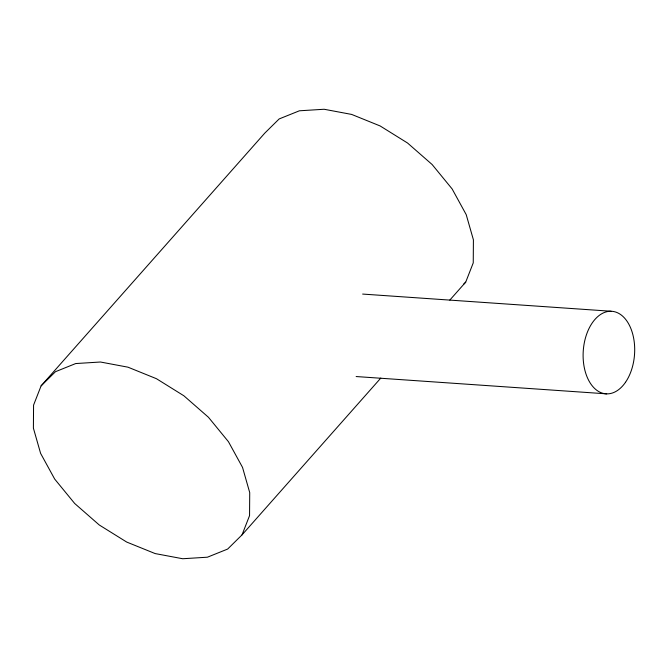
<?xml version="1.0" encoding="UTF-8"?>
<svg xmlns="http://www.w3.org/2000/svg" width="668" height="668" viewBox="0 0 668 668"><rect width="100%" height="100%" fill="white"/><g stroke="black" fill="none" stroke-linecap="round" stroke-linejoin="round"><path stroke-width="1" d="M449.831 300.074L465.713 282.13L473.245 262.875L473.412 239.845L466.206 214.628L452.127 188.935L432.121 164.512L407.563 143.027L380.117 125.943L351.66 114.428L324.13 109.26L299.398 110.796L279.157 118.937L264.787 133.116L41.099 385.87L33.567 405.125L33.4 428.155L40.606 453.372L54.684 479.065L74.691 503.488L99.248 524.973L126.695 542.057L155.151 553.572L182.681 558.74L207.406 557.204L227.654 549.063L242.025 534.884L380.793 378.08M242.025 534.884L249.556 515.629L249.723 492.608L242.526 467.383L228.439 441.69L208.441 417.266L183.875 395.782L156.437 378.698L127.98 367.183L100.442 362.014L75.718 363.551L55.477 371.692L41.099 385.87M463.559 284.259L465.713 282.13M362.64 294.07L611.103 311.246M356.144 376.543L606.686 393.853M625.507 382.28A41.374 25.701 -86 0 0 617.683 312.841A41.374 25.701 -86 0 0 583.498 362.532A41.374 25.701 -86 0 0 625.507 382.28"/></g></svg>
